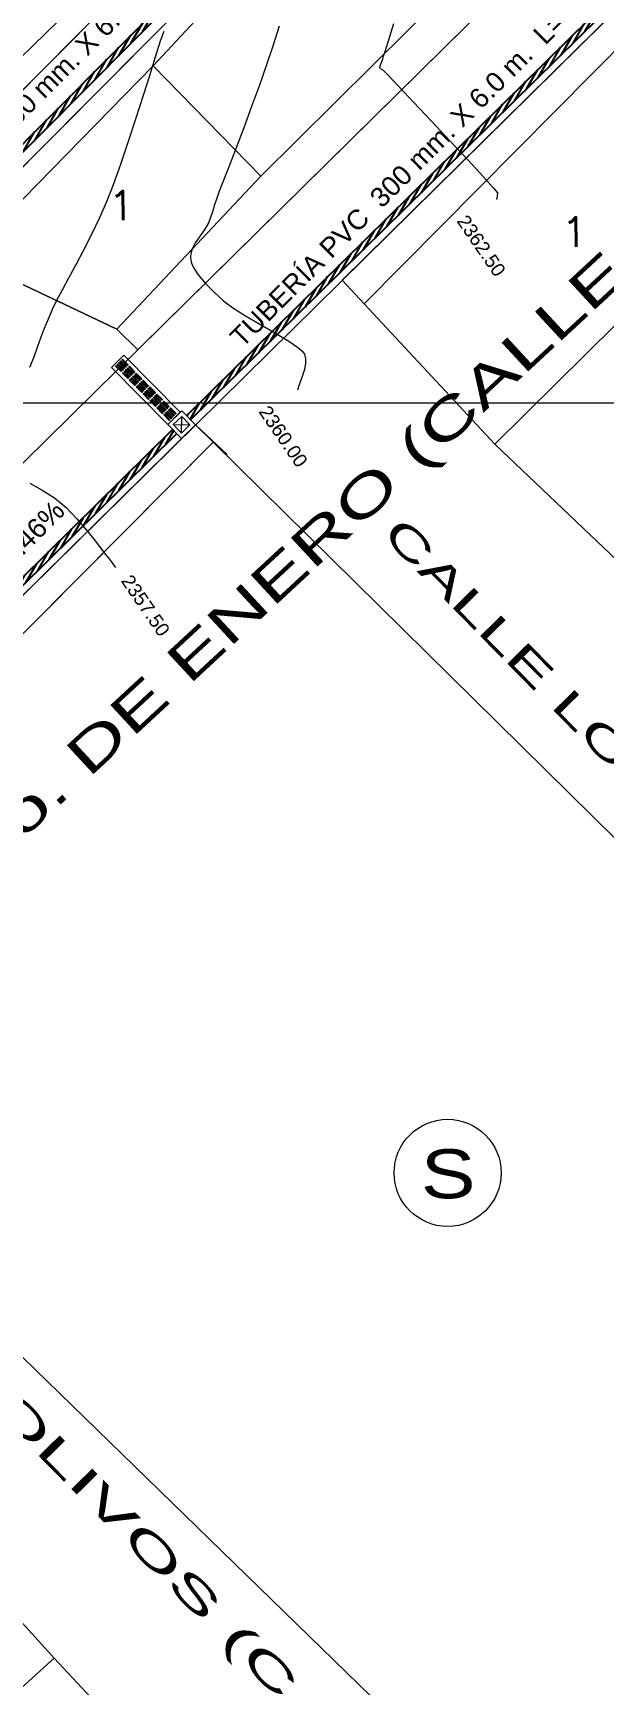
# Model space of a CAD drawing. Header units: millimetres. Extents: x 1977 to 2307, y 1030 to 1272.
# Drawn here: x 2080.6 to 2109.8, y 1126 to 1210.3 of the extents above; entities that cross this region are included whole.
import ezdxf
from ezdxf.enums import TextEntityAlignment as Align

# ---------------------------------------------------------------- set-up
doc = ezdxf.new("R2010")
doc.units = ezdxf.units.MM
doc.linetypes.add('ACAD_ISO10W100', pattern=[18, 12, -3, 0, -3])
for name, color, linetype, lineweight in [('ACHURADO', 232, 'Continuous', 5), ('AREA-DEPORTIVA', 135, 'Continuous', 5), ('CALLES', 143, 'Continuous', 15), ('CONT-MJR', 201, 'Continuous', 18), ('CUADRICULA', 12, 'Continuous', 5), ('Layer2', 2, 'Continuous', 5), ('MANZANAS', 152, 'Continuous', 20), ('REDONDITO-MANZANA', 143, 'Continuous', 9), ('TEXTOCALLE', 143, 'Continuous', 5), ('textura arboles', 56, 'Continuous', 20), ('VIVIENDA', 103, 'Continuous', 13)]:
    doc.layers.add(name, color=color, linetype=linetype, lineweight=lineweight)
doc.styles.add('ARIAL-N', font='arial.ttf')
doc.styles.add('ROMAND', font='arial.ttf')
doc.styles.add('ROMANS', font='romans', dxfattribs={"height": 1})
doc.styles.get("Standard").update_dxf_attribs({"font": 'arial.ttf'})
pattern_1 = [(60, (-234533.31379, -8175635.17372), (-0.192474145991, 0.111125), [])]

# ---------------------------------------------------------------- blocks, each defined once
blk = doc.blocks.new('caja')
at = {"layer": 'textura arboles', "color": 30}
for p, q in [((222823.463, 8167427.918), (222824.063, 8167427.318)), ((222824.063, 8167427.918), (222823.463, 8167427.318))]:
    blk.add_line(p, q, dxfattribs=at)
for points in [[(222823.263, 8167428.118), (222824.263, 8167428.118), (222824.263, 8167427.118), (222823.263, 8167427.118)], [(222823.463, 8167427.918), (222824.063, 8167427.918), (222824.063, 8167427.318), (222823.463, 8167427.318)]]:
    blk.add_lwpolyline(points, close=True, dxfattribs=at)

msp = doc.modelspace()

# ---------------------------------------------------------------- hatches: boundary and pattern name
at = {"linetype": 'ACAD_ISO10W100', "lineweight": 25}
h = msp.add_hatch(dxfattribs=at)
h.set_pattern_fill('LINE', color=1, scale=0.07, angle=60, style=0)
h.set_pattern_definition(pattern_1)
edge = h.paths.add_edge_path()
edge.add_line((2071.533, 1196.079), (2071.745, 1195.867))
edge.add_line((2071.745, 1195.867), (2100.129, 1224.413))
edge.add_line((2100.129, 1224.413), (2099.917, 1224.626))
edge.add_line((2099.917, 1224.626), (2071.534, 1196.08))
h = msp.add_hatch(dxfattribs=at)
h.set_pattern_fill('LINE', color=1, scale=0.07, angle=60, style=0)
h.set_pattern_definition(pattern_1)
h.paths.add_polyline_path([(2123.072, 1224.89), (2123.283, 1224.677), (2088.673, 1190.593), (2088.463, 1190.807)])
h = msp.add_hatch(dxfattribs=at)
h.set_pattern_fill('LINE', color=1, scale=0.07, angle=60, style=0)
h.set_pattern_definition(pattern_1)
edge = h.paths.add_edge_path()
edge.add_line((2087.751, 1190.104), (2087.961, 1189.89))
edge.add_line((2087.961, 1189.89), (2053.533, 1155.956))
edge.add_line((2053.533, 1155.956), (2053.323, 1156.169))
edge.add_line((2053.323, 1156.169), (2087.751, 1190.104))

# ---------------------------------------------------------------- linework, layer by layer
at = {"color": 1, "linetype": 'Continuous', "lineweight": 25}
for p, q in [((2071.533, 1196.079), (2099.917, 1224.625)), ((2071.746, 1195.868), (2100.129, 1224.413)), ((2088.463, 1190.807), (2123.072, 1224.89)), ((2088.673, 1190.593), (2123.283, 1224.677)), ((2053.323, 1156.169), (2087.751, 1190.104)), ((2053.533, 1155.956), (2087.962, 1189.89))]:
    msp.add_line(p, q, dxfattribs=at)
at = {"color": 1, "linetype": 'ACAD_ISO10W100', "lineweight": 25, "const_width": 0.01}
for points in [[(2071.533, 1196.079), (2071.745, 1195.867), (2100.129, 1224.413), (2099.917, 1224.626), (2071.534, 1196.08)], [(2123.072, 1224.89), (2123.283, 1224.677), (2088.673, 1190.593), (2088.463, 1190.807), (2123.072, 1224.89)], [(2087.751, 1190.104), (2087.961, 1189.89), (2053.533, 1155.956), (2053.323, 1156.169), (2087.751, 1190.104)]]:
    msp.add_lwpolyline(points, dxfattribs=at)
at = {"layer": 'ACHURADO', "color": 30}
msp.add_lwpolyline([(2084.625, 1193.272), (2087.504, 1190.354), (2088.145, 1190.986), (2085.265, 1193.904)], close=True, dxfattribs=at)
for points in [[(2085.118, 1193.056), (2085.154, 1193.092), (2084.873, 1193.376), (2084.837, 1193.341), (2085.118, 1193.056)], [(2085.118, 1193.056), (2085.154, 1193.092), (2084.873, 1193.376), (2084.837, 1193.341), (2085.118, 1193.056)], [(2085.198, 1193.136), (2085.234, 1193.171), (2084.953, 1193.455), (2084.917, 1193.42), (2085.198, 1193.136)], [(2085.198, 1193.136), (2085.234, 1193.171), (2084.953, 1193.455), (2084.917, 1193.42), (2085.198, 1193.136)], [(2085.278, 1193.215), (2085.314, 1193.25), (2085.033, 1193.534), (2084.997, 1193.499), (2085.278, 1193.215)], [(2085.278, 1193.215), (2085.314, 1193.25), (2085.033, 1193.534), (2084.997, 1193.499), (2085.278, 1193.215)], [(2085.358, 1193.294), (2085.394, 1193.329), (2085.113, 1193.613), (2085.077, 1193.578), (2085.358, 1193.294)], [(2085.358, 1193.294), (2085.394, 1193.329), (2085.113, 1193.613), (2085.077, 1193.578), (2085.358, 1193.294)], [(2085.438, 1193.373), (2085.474, 1193.408), (2085.193, 1193.692), (2085.157, 1193.657), (2085.438, 1193.373)], [(2085.438, 1193.373), (2085.474, 1193.408), (2085.193, 1193.692), (2085.157, 1193.657), (2085.438, 1193.373)], [(2085.469, 1192.701), (2085.505, 1192.736), (2085.224, 1193.02), (2085.188, 1192.985), (2085.469, 1192.701)], [(2085.469, 1192.701), (2085.505, 1192.736), (2085.224, 1193.02), (2085.188, 1192.985), (2085.469, 1192.701)], [(2085.549, 1192.78), (2085.585, 1192.815), (2085.304, 1193.099), (2085.268, 1193.064), (2085.549, 1192.78)], [(2085.549, 1192.78), (2085.585, 1192.815), (2085.304, 1193.099), (2085.268, 1193.064), (2085.549, 1192.78)], [(2085.629, 1192.859), (2085.665, 1192.894), (2085.384, 1193.178), (2085.348, 1193.143), (2085.629, 1192.859)], [(2085.629, 1192.859), (2085.665, 1192.894), (2085.384, 1193.178), (2085.348, 1193.143), (2085.629, 1192.859)], [(2085.71, 1192.938), (2085.745, 1192.973), (2085.464, 1193.258), (2085.429, 1193.222), (2085.71, 1192.938)], [(2085.71, 1192.938), (2085.745, 1192.973), (2085.464, 1193.258), (2085.429, 1193.222), (2085.71, 1192.938)], [(2085.79, 1193.017), (2085.825, 1193.052), (2085.544, 1193.337), (2085.509, 1193.301), (2085.79, 1193.017)], [(2085.79, 1193.017), (2085.825, 1193.052), (2085.544, 1193.337), (2085.509, 1193.301), (2085.79, 1193.017)], [(2086.061, 1192.582), (2086.096, 1192.617), (2085.815, 1192.902), (2085.78, 1192.867), (2086.061, 1192.582)], [(2086.061, 1192.582), (2086.096, 1192.617), (2085.815, 1192.902), (2085.78, 1192.867), (2086.061, 1192.582)], [(2086.141, 1192.661), (2086.176, 1192.696), (2085.895, 1192.981), (2085.86, 1192.946), (2086.141, 1192.661)], [(2086.141, 1192.661), (2086.176, 1192.696), (2085.895, 1192.981), (2085.86, 1192.946), (2086.141, 1192.661)], [(2085.821, 1192.345), (2085.856, 1192.38), (2085.575, 1192.665), (2085.54, 1192.629), (2085.821, 1192.345)], [(2085.821, 1192.345), (2085.856, 1192.38), (2085.575, 1192.665), (2085.54, 1192.629), (2085.821, 1192.345)], [(2085.901, 1192.424), (2085.936, 1192.459), (2085.655, 1192.744), (2085.62, 1192.708), (2085.901, 1192.424)], [(2085.901, 1192.424), (2085.936, 1192.459), (2085.655, 1192.744), (2085.62, 1192.708), (2085.901, 1192.424)], [(2085.981, 1192.503), (2086.016, 1192.538), (2085.735, 1192.823), (2085.7, 1192.787), (2085.981, 1192.503)], [(2085.981, 1192.503), (2086.016, 1192.538), (2085.735, 1192.823), (2085.7, 1192.787), (2085.981, 1192.503)], [(2086.172, 1191.989), (2086.207, 1192.024), (2085.926, 1192.309), (2085.891, 1192.274), (2086.172, 1191.989)], [(2086.172, 1191.989), (2086.207, 1192.024), (2085.926, 1192.309), (2085.891, 1192.274), (2086.172, 1191.989)], [(2086.252, 1192.068), (2086.287, 1192.103), (2086.006, 1192.388), (2085.971, 1192.353), (2086.252, 1192.068)], [(2086.252, 1192.068), (2086.287, 1192.103), (2086.006, 1192.388), (2085.971, 1192.353), (2086.252, 1192.068)], [(2086.332, 1192.147), (2086.367, 1192.182), (2086.087, 1192.467), (2086.051, 1192.432), (2086.332, 1192.147)], [(2086.332, 1192.147), (2086.367, 1192.182), (2086.087, 1192.467), (2086.051, 1192.432), (2086.332, 1192.147)], [(2086.412, 1192.226), (2086.448, 1192.261), (2086.167, 1192.546), (2086.131, 1192.511), (2086.412, 1192.226)], [(2086.412, 1192.226), (2086.448, 1192.261), (2086.167, 1192.546), (2086.131, 1192.511), (2086.412, 1192.226)], [(2086.492, 1192.305), (2086.528, 1192.34), (2086.247, 1192.625), (2086.211, 1192.59), (2086.492, 1192.305)], [(2086.492, 1192.305), (2086.528, 1192.34), (2086.247, 1192.625), (2086.211, 1192.59), (2086.492, 1192.305)], [(2086.683, 1191.791), (2086.719, 1191.826), (2086.438, 1192.111), (2086.402, 1192.076), (2086.683, 1191.791)], [(2086.683, 1191.791), (2086.719, 1191.826), (2086.438, 1192.111), (2086.402, 1192.076), (2086.683, 1191.791)], [(2086.763, 1191.87), (2086.799, 1191.905), (2086.518, 1192.19), (2086.482, 1192.155), (2086.763, 1191.87)], [(2086.763, 1191.87), (2086.799, 1191.905), (2086.518, 1192.19), (2086.482, 1192.155), (2086.763, 1191.87)], [(2086.843, 1191.949), (2086.879, 1191.984), (2086.598, 1192.269), (2086.562, 1192.234), (2086.843, 1191.949)], [(2086.843, 1191.949), (2086.879, 1191.984), (2086.598, 1192.269), (2086.562, 1192.234), (2086.843, 1191.949)], [(2086.523, 1191.633), (2086.559, 1191.668), (2086.278, 1191.953), (2086.242, 1191.918), (2086.523, 1191.633)], [(2086.523, 1191.633), (2086.559, 1191.668), (2086.278, 1191.953), (2086.242, 1191.918), (2086.523, 1191.633)], [(2086.603, 1191.712), (2086.639, 1191.747), (2086.358, 1192.032), (2086.322, 1191.997), (2086.603, 1191.712)], [(2086.603, 1191.712), (2086.639, 1191.747), (2086.358, 1192.032), (2086.322, 1191.997), (2086.603, 1191.712)], [(2086.874, 1191.277), (2086.91, 1191.312), (2086.629, 1191.597), (2086.593, 1191.562), (2086.874, 1191.277)], [(2086.874, 1191.277), (2086.91, 1191.312), (2086.629, 1191.597), (2086.593, 1191.562), (2086.874, 1191.277)], [(2086.954, 1191.356), (2086.99, 1191.391), (2086.709, 1191.676), (2086.673, 1191.641), (2086.954, 1191.356)], [(2086.954, 1191.356), (2086.99, 1191.391), (2086.709, 1191.676), (2086.673, 1191.641), (2086.954, 1191.356)], [(2087.034, 1191.435), (2087.07, 1191.47), (2086.789, 1191.755), (2086.753, 1191.72), (2087.034, 1191.435)], [(2087.034, 1191.435), (2087.07, 1191.47), (2086.789, 1191.755), (2086.753, 1191.72), (2087.034, 1191.435)], [(2087.114, 1191.514), (2087.15, 1191.549), (2086.869, 1191.834), (2086.833, 1191.799), (2087.114, 1191.514)], [(2087.114, 1191.514), (2087.15, 1191.549), (2086.869, 1191.834), (2086.833, 1191.799), (2087.114, 1191.514)], [(2087.194, 1191.593), (2087.23, 1191.628), (2086.949, 1191.913), (2086.913, 1191.878), (2087.194, 1191.593)], [(2087.194, 1191.593), (2087.23, 1191.628), (2086.949, 1191.913), (2086.913, 1191.878), (2087.194, 1191.593)], [(2087.225, 1190.921), (2087.261, 1190.956), (2086.98, 1191.241), (2086.944, 1191.206), (2087.225, 1190.921)], [(2087.225, 1190.921), (2087.261, 1190.956), (2086.98, 1191.241), (2086.944, 1191.206), (2087.225, 1190.921)], [(2087.305, 1191), (2087.341, 1191.035), (2087.06, 1191.32), (2087.024, 1191.285), (2087.305, 1191)], [(2087.305, 1191), (2087.341, 1191.035), (2087.06, 1191.32), (2087.024, 1191.285), (2087.305, 1191)], [(2087.386, 1191.079), (2087.421, 1191.114), (2087.14, 1191.399), (2087.105, 1191.364), (2087.386, 1191.079)], [(2087.386, 1191.079), (2087.421, 1191.114), (2087.14, 1191.399), (2087.105, 1191.364), (2087.386, 1191.079)], [(2087.466, 1191.158), (2087.501, 1191.193), (2087.22, 1191.478), (2087.185, 1191.443), (2087.466, 1191.158)], [(2087.466, 1191.158), (2087.501, 1191.193), (2087.22, 1191.478), (2087.185, 1191.443), (2087.466, 1191.158)], [(2087.546, 1191.237), (2087.581, 1191.272), (2087.3, 1191.557), (2087.265, 1191.522), (2087.546, 1191.237)], [(2087.546, 1191.237), (2087.581, 1191.272), (2087.3, 1191.557), (2087.265, 1191.522), (2087.546, 1191.237)], [(2087.897, 1190.881), (2087.932, 1190.917), (2087.652, 1191.201), (2087.616, 1191.166), (2087.897, 1190.881)], [(2087.897, 1190.881), (2087.932, 1190.917), (2087.652, 1191.201), (2087.616, 1191.166), (2087.897, 1190.881)], [(2087.577, 1190.565), (2087.612, 1190.6), (2087.331, 1190.885), (2087.296, 1190.85), (2087.577, 1190.565)], [(2087.577, 1190.565), (2087.612, 1190.6), (2087.331, 1190.885), (2087.296, 1190.85), (2087.577, 1190.565)], [(2087.657, 1190.644), (2087.692, 1190.679), (2087.411, 1190.964), (2087.376, 1190.929), (2087.657, 1190.644)], [(2087.657, 1190.644), (2087.692, 1190.679), (2087.411, 1190.964), (2087.376, 1190.929), (2087.657, 1190.644)], [(2087.737, 1190.723), (2087.772, 1190.759), (2087.491, 1191.043), (2087.456, 1191.008), (2087.737, 1190.723)], [(2087.737, 1190.723), (2087.772, 1190.759), (2087.491, 1191.043), (2087.456, 1191.008), (2087.737, 1190.723)], [(2087.817, 1190.802), (2087.852, 1190.838), (2087.571, 1191.122), (2087.536, 1191.087), (2087.817, 1190.802)], [(2087.817, 1190.802), (2087.852, 1190.838), (2087.571, 1191.122), (2087.536, 1191.087), (2087.817, 1190.802)]]:
    msp.add_lwpolyline(points, dxfattribs=at)
at = {"layer": 'AREA-DEPORTIVA'}
for p, q in [((2090.538, 1188.821), (2088.92, 1190.343)), ((2089.829, 1189.46), (2089.829, 1189.46)), ((2089.829, 1189.46), (2089.829, 1189.46))]:
    msp.add_line(p, q, dxfattribs=at)
at = {"layer": 'AREA-DEPORTIVA', "color": 5}
msp.add_lwpolyline([(2011.218, 1147.796), (2040.741, 1167.877), (2123.094, 1250.7), (2124.807, 1248.486), (2042.465, 1165.674), (2013.073, 1145.681), (2011.218, 1147.796)], dxfattribs=at)
at = {"layer": 'AREA-DEPORTIVA', "color": 64}
for points in [[(2076.317, 1199.719), (2124.807, 1248.486), (2125.349, 1247.785), (2115.516, 1237.985), (2105.619, 1227.807), (2096.076, 1218.671), (2086.753, 1208.681), (2077.166, 1198.891), (2076.317, 1199.719)], [(2130.765, 1240.038), (2131.474, 1239.029), (2085.969, 1194.175), (2084.901, 1195.229), (2092.266, 1203.038), (2101.737, 1212.445), (2111.327, 1221.504), (2121.942, 1231.696), (2130.765, 1240.038)], [(2096.412, 1197.729), (2134.274, 1235.049), (2134.965, 1234.068), (2125.289, 1224.501), (2111.174, 1210.277), (2097.531, 1196.528), (2096.412, 1197.729)], [(2099.216, 1226.686), (2098.582, 1227.308), (2086.018, 1214.997), (2073.164, 1202.453), (2074.215, 1201.542), (2099.216, 1226.686)], [(2061.42, 1160.873), (2060.198, 1162.033), (2088.92, 1190.343), (2089.829, 1189.46), (2061.42, 1160.873)]]:
    msp.add_lwpolyline(points, dxfattribs=at)
at = {"layer": 'AREA-DEPORTIVA', "color": 5}
msp.add_lwpolyline([(2080.161, 1188.45), (2049.747, 1159.499), (2023.539, 1134.161), (2027.721, 1130.02), (2134.274, 1235.049), (2131.474, 1239.029)], close=True, dxfattribs=at)
at = {"layer": 'CONT-MJR', "flags": 128}
for points, elevation in [([(2093.188, 1210.698), (2092.871, 1209.672), (2092.555, 1208.726), (2092.187, 1207.685), (2091.79, 1206.597), (2091.384, 1205.514), (2090.992, 1204.484), (2090.636, 1203.559), (2090.338, 1202.788), (2090.12, 1202.222), (2090.003, 1201.911), (2089.892, 1201.571), (2089.803, 1201.276), (2089.709, 1200.983), (2089.582, 1200.65), (2089.403, 1200.339), (2089.154, 1199.999), (2088.904, 1199.633), (2088.749, 1199.325), (2088.68, 1199.087), (2088.666, 1198.925), (2088.67, 1198.844), (2088.682, 1198.762), (2088.725, 1198.596), (2088.838, 1198.343), (2089.063, 1197.998), (2089.438, 1197.559), (2089.881, 1197.115), (2090.356, 1196.672), (2090.822, 1196.32), (2091.479, 1195.911), (2092.237, 1195.472), (2093.007, 1195.03), (2093.697, 1194.612), (2094.132, 1194.312), (2094.36, 1194.116), (2094.454, 1194.002), (2094.482, 1193.951), (2094.507, 1193.881), (2094.538, 1193.732), (2094.541, 1193.495), (2094.484, 1193.163), (2094.357, 1192.755), (2094.221, 1192.392), (2094.135, 1192.115)], 2360), ([(2099.031, 1210.817), (2098.757, 1209.941), (2098.571, 1209.347), (2098.5, 1209.119), (2098.473, 1209.018), (2098.444, 1208.916), (2098.37, 1208.753), (2098.321, 1208.583), (2098.412, 1208.508), (2098.533, 1208.439), (2098.747, 1208.215), (2099.288, 1207.644), (2100.062, 1206.823), (2100.975, 1205.852), (2101.934, 1204.829), (2102.846, 1203.853), (2103.616, 1203.021), (2104.151, 1202.434), (2104.358, 1202.19), (2104.343, 1201.995), (2104.292, 1201.84)], 2362.5), ([(2087.298, 1210.427), (2087.238, 1210.253), (2087.179, 1210.103), (2087.115, 1209.93), (2087.033, 1209.67), (2086.849, 1209.073), (2086.582, 1208.213), (2086.252, 1207.166), (2085.88, 1206.005), (2085.487, 1204.805), (2085.091, 1203.642), (2084.714, 1202.59), (2084.376, 1201.723), (2084.006, 1200.882), (2083.61, 1200.058), (2083.206, 1199.264), (2082.808, 1198.515), (2082.434, 1197.826), (2082.101, 1197.212), (2081.824, 1196.687), (2081.62, 1196.267), (2081.388, 1195.734), (2081.195, 1195.267), (2081.022, 1194.818), (2080.85, 1194.342), (2080.658, 1193.793), (2080.442, 1193.269)], 2357.5), ([(2080.45, 1187.366), (2081.083, 1187.007), (2081.724, 1186.61), (2082.32, 1186.119), (2082.858, 1185.547), (2083.355, 1184.966), (2083.807, 1184.401), (2084.209, 1183.878), (2084.554, 1183.423), (2084.838, 1183.061)], 2357.5)]:
    msp.add_lwpolyline(points, dxfattribs=dict(at, elevation=elevation))
at = {"layer": 'CUADRICULA', "ltscale": 20}
msp.add_lwpolyline([(1991.823, 1191.472), (2177.603, 1191.472)], dxfattribs=at)
at = {"layer": 'MANZANAS'}
for p, q in [((2089.829, 1189.46), (2061.42, 1160.873)), ((2138.489, 1141.454), (2089.829, 1189.46)), ((2061.42, 1160.873), (2110.502, 1113.148))]:
    msp.add_line(p, q, dxfattribs=at)
for points in [[(2080.498, 1255.082), (2084.405, 1249.148), (2088.329, 1243.189), (2092.132, 1237.205), (2095.919, 1231.433), (2098.582, 1227.308), (2086.018, 1214.997), (2073.164, 1202.453), (2066.503, 1211.571), (2062.653, 1217.613), (2058.599, 1223.142), (2054.655, 1229.018), (2050.835, 1234.952), (2065.618, 1244.836)], [(2125.349, 1247.785), (2130.765, 1240.038), (2121.942, 1231.696), (2111.327, 1221.504), (2101.737, 1212.445), (2092.266, 1203.038), (2084.901, 1195.229), (2077.166, 1198.891), (2086.753, 1208.681), (2096.076, 1218.671), (2105.619, 1227.807), (2115.516, 1237.985)], [(2174.469, 1174.656), (2167.86, 1181.795), (2160.738, 1188.763), (2153.496, 1195.931), (2146.585, 1202.96), (2139.663, 1210.134), (2132.752, 1217.042), (2125.289, 1224.501), (2111.174, 1210.277), (2097.531, 1196.528), (2104.22, 1189.352), (2111.503, 1182.417), (2118.129, 1175.098), (2125.047, 1167.674), (2131.734, 1160.566), (2138.891, 1153.118), (2146.248, 1146.685), (2160.636, 1160.041)]]:
    msp.add_lwpolyline(points, close=True, dxfattribs=at)
msp.add_lwpolyline([(2049.513, 1107.544), (2044.809, 1112.542), (2039.957, 1117.595), (2034.888, 1123.004), (2029.179, 1128.647), (2039.047, 1138.133), (2048.074, 1147.261), (2055.398, 1154.184), (2062.042, 1147.935), (2067.418, 1142.555), (2071.86, 1137.417), (2076.956, 1132.579), (2081.702, 1127.354), (2086.386, 1122.339), (2091.18, 1116.842), (2095.972, 1112.031), (2100.541, 1107.544)], dxfattribs=at)
at = {"layer": 'REDONDITO-MANZANA'}
msp.add_circle((2101.802, 1152.139), 2.735, dxfattribs=at)
at = {"layer": 'VIVIENDA'}
for points in [[(2081.39, 1222.104), (2066.503, 1211.571), (2073.164, 1202.453), (2086.018, 1214.997)], [(2101.737, 1212.445), (2096.076, 1218.671), (2086.753, 1208.681), (2092.266, 1203.038)], [(2118.194, 1203.179), (2111.174, 1210.277), (2097.531, 1196.528), (2104.22, 1189.352)], [(2092.266, 1203.038), (2086.753, 1208.681), (2077.166, 1198.891), (2084.901, 1195.229)], [(2104.22, 1189.352), (2118.194, 1203.179), (2125.295, 1195.869), (2111.503, 1182.417)], [(2081.702, 1127.354), (2076.956, 1132.579), (2063.209, 1119.912), (2068.029, 1114.951)], [(2086.386, 1122.339), (2081.702, 1127.354), (2068.029, 1114.951), (2072.803, 1109.818), (2081.96, 1118.19)]]:
    msp.add_lwpolyline(points, close=True, dxfattribs=at)

# ---------------------------------------------------------------- block references
at = {"layer": 'ACHURADO', "color": 30, "xscale": -1, "rotation": 134.6220008216223}
msp.add_blockref('caja', (5658789.599, 5896803.441), dxfattribs=at)

# ---------------------------------------------------------------- texts
at = {"layer": 'CALLES', "color": 1, "style": 'ARIAL-N'}
for s, p in [('TUBERÍA PVC  300 mm. X 6.0 m.  L=40.26 m S=21.26%%%', (2072.127, 1197.895)), ('TUBERÍA PVC  300 mm. X 6.0 m.  L=48.57 m S=19.67%%%', (2091.299, 1194.23)), ('TUBERÍA PVC  300 mm. X 6.0 m.  L=48.34 m S=16.46%%%', (2057.266, 1160.849))]:
    msp.add_text(s, height=1, rotation=44.94959, dxfattribs=at).set_placement(p)
at = {"layer": 'CONT-MJR'}
for s, p in [('2362.50', (2102.238, 1200.747, 2362.5)), ('2360.00', (2092.122, 1191.009, 2360)), ('2357.50', (2085.084, 1182.372, 2357.5))]:
    msp.add_text(s, height=0.7, rotation=304.49434, dxfattribs=at).set_placement(p)
at = {"layer": 'Layer2', "color": 2, "ltscale": 20, "style": 'ROMAND', "width": 1.5}
msp.add_text('CALLE 1ro. DE ENERO (CALLE 53)', height=2, rotation=42.79675, dxfattribs=at).set_placement((2066.709, 1156.763))
at = {"layer": 'MANZANAS', "style": 'ROMAND', "width": 1.2}
msp.add_text('S', height=2.5, rotation=0.51337, dxfattribs=at).set_placement((2101.83, 1152.093), align=Align.MIDDLE)
at = {"layer": 'TEXTOCALLE', "style": 'ROMAND'}
for s, width, p in [('CALLE LOS GERANIOS (CALLE 40)', 1.7, (2098.401, 1184.701)), ('CALLE LOS OLIVOS (CALLE39)', 2, (2061.555, 1157.345))]:
    msp.add_text(s, height=1.5, rotation=314.54441, dxfattribs=dict(at, width=width)).set_placement(p)
at = {"layer": 'VIVIENDA', "style": 'ROMANS', "width": 1.125}
for p in [(2084.428, 1200.782), (2107.578, 1199.431)]:
    msp.add_text('1', height=1.5, rotation=0.51337, dxfattribs=at).set_placement(p)

doc.saveas('drawing.dxf')
